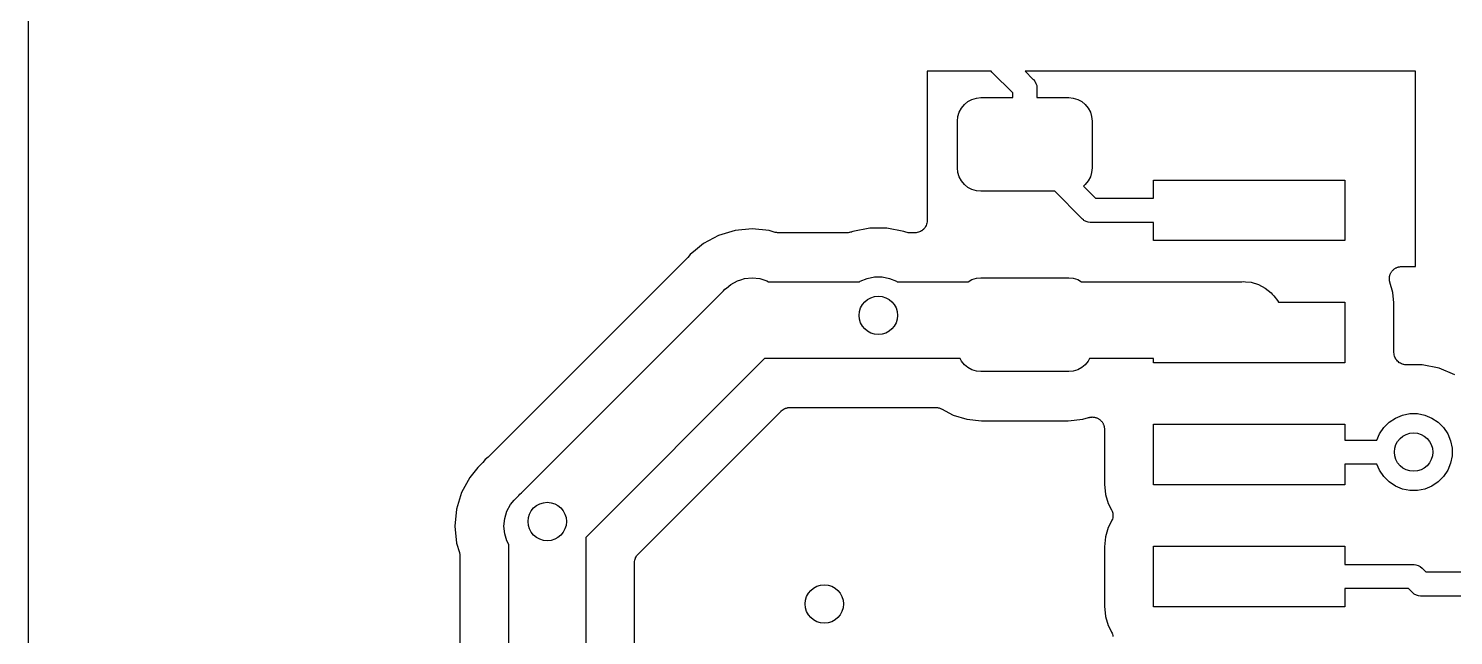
# Model space of a CAD drawing. Extents: x 3.65 to 7.93, y -5.83 to -2.58.
# Drawn here: x 3.652 to 4.236, y -5.091 to -4.843 of the extents above; entities that cross this region are included whole.
import ezdxf

# ---------------------------------------------------------------- set-up
doc = ezdxf.new("R2010")
doc.units = 0
doc.header["$MEASUREMENT"] = 0
doc.layers.add('BLACK', color=7, linetype='CONTINUOUS')

msp = doc.modelspace()

# ---------------------------------------------------------------- linework, layer by layer
at = {"layer": 'BLACK', "linetype": 'CONTINUOUS'}
for p, q in [((3.65197, -5.82303), (3.65197, -2.58697)), ((4.02002, -4.86002), (4.02, -4.86025)), ((4.02, -4.86025), (4.02, -4.9212)), ((4.02025, -4.86), (4.02002, -4.86002)), ((4.0462, -4.86), (4.02025, -4.86)), ((4.0465, -4.86037), (4.0462, -4.86)), ((4.04669, -4.86052), (4.0465, -4.86037)), ((4.05508, -4.86891), (4.04669, -4.86052)), ((4.21975, -4.86), (4.06009, -4.86)), ((4.06009, -4.86), (4.06331, -4.86322)), ((4.21998, -4.86002), (4.21975, -4.86)), ((4.22, -4.86025), (4.21998, -4.86002)), ((4.22, -4.93975), (4.22, -4.86025)), ((4.06331, -4.86322), (4.0635, -4.86337)), ((4.0635, -4.86337), (4.06365, -4.86356)), ((4.06365, -4.86356), (4.06365, -4.86356)), ((4.06365, -4.86356), (4.06395, -4.86393)), ((4.06395, -4.86393), (4.06411, -4.86412)), ((4.06411, -4.86412), (4.06457, -4.86498)), ((4.06457, -4.86498), (4.06485, -4.86591)), ((4.06485, -4.86591), (4.06492, -4.86663)), ((4.06492, -4.86663), (4.06492, -4.86663)), ((4.06492, -4.86663), (4.06494, -4.86687)), ((4.06494, -4.86687), (4.06492, -4.86711)), ((4.03525, -4.87362), (4.03671, -4.87242)), ((4.03671, -4.87242), (4.03836, -4.87154)), ((4.03836, -4.87154), (4.04017, -4.87099)), ((4.04017, -4.87099), (4.04204, -4.87081)), ((4.04204, -4.87081), (4.05508, -4.87081)), ((4.05508, -4.87081), (4.05508, -4.86891)), ((4.06492, -4.86711), (4.06492, -4.87081)), ((4.06492, -4.87081), (4.07796, -4.87081)), ((4.07796, -4.87081), (4.07983, -4.87099)), ((4.07983, -4.87099), (4.08164, -4.87154)), ((4.08164, -4.87154), (4.08329, -4.87242)), ((4.08329, -4.87242), (4.08475, -4.87362)), ((4.03244, -4.8804), (4.03263, -4.87853)), ((4.03263, -4.87853), (4.03317, -4.87673)), ((4.03317, -4.87673), (4.03406, -4.87507)), ((4.03406, -4.87507), (4.03525, -4.87362)), ((4.08475, -4.87362), (4.08594, -4.87507)), ((4.08594, -4.87507), (4.08683, -4.87673)), ((4.08683, -4.87673), (4.08737, -4.87853)), ((4.08737, -4.87853), (4.08756, -4.8804)), ((4.03244, -4.8996), (4.03244, -4.8804)), ((4.08756, -4.8804), (4.08756, -4.8996)), ((4.03263, -4.90147), (4.03244, -4.8996)), ((4.03317, -4.90327), (4.03263, -4.90147)), ((4.08737, -4.90147), (4.08683, -4.90327)), ((4.08756, -4.8996), (4.08737, -4.90147)), ((4.03406, -4.90493), (4.03317, -4.90327)), ((4.03525, -4.90638), (4.03406, -4.90493)), ((4.03671, -4.90758), (4.03525, -4.90638)), ((4.03836, -4.90846), (4.03671, -4.90758)), ((4.08475, -4.90638), (4.08398, -4.90702)), ((4.08398, -4.90702), (4.08901, -4.91205)), ((4.08594, -4.90493), (4.08475, -4.90638)), ((4.08683, -4.90327), (4.08594, -4.90493)), ((4.11272, -4.91205), (4.11272, -4.90457)), ((4.11272, -4.90457), (4.19106, -4.90457)), ((4.19106, -4.90457), (4.19106, -4.92937)), ((4.04017, -4.90901), (4.03836, -4.90846)), ((4.04204, -4.90919), (4.04017, -4.90901)), ((4.07223, -4.90919), (4.04204, -4.90919)), ((4.08332, -4.92028), (4.07223, -4.90919)), ((4.08901, -4.91205), (4.11272, -4.91205)), ((3.94134, -4.92524), (3.9346, -4.92729)), ((3.94835, -4.92455), (3.94134, -4.92524)), ((3.95535, -4.92524), (3.94835, -4.92455)), ((3.95781, -4.92599), (3.95535, -4.92524)), ((3.99648, -4.92425), (3.98957, -4.92563)), ((4.00352, -4.92425), (3.99648, -4.92425)), ((4.01043, -4.92563), (4.00352, -4.92425)), ((4.01774, -4.92538), (4.01732, -4.9256)), ((4.01775, -4.92537), (4.01774, -4.92538)), ((4.01777, -4.92537), (4.01775, -4.92537)), ((4.01813, -4.92507), (4.01777, -4.92537)), ((4.0185, -4.92477), (4.01813, -4.92507)), ((4.01851, -4.92476), (4.0185, -4.92477)), ((4.01852, -4.92475), (4.01851, -4.92476)), ((4.01882, -4.92439), (4.01852, -4.92475)), ((4.01913, -4.92403), (4.01882, -4.92439)), ((4.01915, -4.924), (4.01913, -4.92401)), ((4.01913, -4.92401), (4.01913, -4.92403)), ((4.01937, -4.92358), (4.01915, -4.924)), ((4.0196, -4.92317), (4.01937, -4.92358)), ((4.01961, -4.92314), (4.0196, -4.92315)), ((4.0196, -4.92315), (4.0196, -4.92317)), ((4.01975, -4.92269), (4.01961, -4.92314)), ((4.01989, -4.92224), (4.01975, -4.92269)), ((4.0199, -4.92221), (4.01989, -4.92222)), ((4.01989, -4.92222), (4.01989, -4.92224)), ((4.01995, -4.92174), (4.0199, -4.92221)), ((4.02, -4.92127), (4.01995, -4.92174)), ((4.02, -4.9212), (4.02, -4.92123)), ((4.02, -4.92123), (4.02, -4.92124)), ((4.02, -4.92124), (4.02, -4.92124)), ((4.02, -4.92124), (4.02, -4.92127)), ((4.08347, -4.92047), (4.08332, -4.92028)), ((4.08366, -4.92062), (4.08347, -4.92047)), ((4.08403, -4.92093), (4.08366, -4.92062)), ((4.08366, -4.92062), (4.08366, -4.92062)), ((4.08422, -4.92108), (4.08403, -4.92093)), ((4.08508, -4.92154), (4.08422, -4.92108)), ((4.086, -4.92182), (4.08508, -4.92154)), ((4.08673, -4.92189), (4.086, -4.92182)), ((4.08697, -4.92191), (4.08673, -4.92189)), ((4.08673, -4.92189), (4.08673, -4.92189)), ((4.08721, -4.92189), (4.08697, -4.92191)), ((4.11272, -4.92189), (4.08721, -4.92189)), ((4.11272, -4.92937), (4.11272, -4.92189)), ((3.92839, -4.93061), (3.92509, -4.93331)), ((3.9346, -4.92729), (3.92839, -4.93061)), ((3.95801, -4.92603), (3.95781, -4.92599)), ((3.95822, -4.92609), (3.95801, -4.92603)), ((3.95849, -4.92612), (3.95822, -4.92609)), ((3.95876, -4.92618), (3.95849, -4.92612)), ((3.95898, -4.92618), (3.95876, -4.92618)), ((3.95919, -4.9262), (3.95898, -4.92618)), ((3.95926, -4.9262), (3.95919, -4.9262)), ((3.98719, -4.9262), (3.95926, -4.9262)), ((3.98764, -4.92616), (3.98719, -4.9262)), ((3.9881, -4.92612), (3.98764, -4.92616)), ((3.98813, -4.92611), (3.9881, -4.92612)), ((3.98816, -4.92611), (3.98813, -4.92611)), ((3.9886, -4.92597), (3.98816, -4.92611)), ((3.98904, -4.92585), (3.9886, -4.92597)), ((3.98909, -4.92582), (3.98904, -4.92585)), ((3.9891, -4.92582), (3.98909, -4.92582)), ((3.98957, -4.92563), (3.9891, -4.92582)), ((3.9891, -4.92582), (3.9891, -4.92582)), ((3.9891, -4.92582), (3.9891, -4.92582)), ((4.0109, -4.92582), (4.01043, -4.92563)), ((4.01133, -4.92595), (4.0109, -4.92582)), ((4.01177, -4.92609), (4.01133, -4.92595)), ((4.0118, -4.92609), (4.01177, -4.92609)), ((4.01183, -4.9261), (4.0118, -4.92609)), ((4.01229, -4.92615), (4.01183, -4.9261)), ((4.01274, -4.9262), (4.01229, -4.92615)), ((4.0128, -4.9262), (4.01274, -4.9262)), ((4.01281, -4.9262), (4.0128, -4.9262)), ((4.0128, -4.9262), (4.0128, -4.9262)), ((4.0128, -4.9262), (4.0128, -4.9262)), ((4.015, -4.9262), (4.01281, -4.9262)), ((4.01547, -4.92615), (4.015, -4.9262)), ((4.01594, -4.92611), (4.01547, -4.92615)), ((4.01595, -4.92611), (4.01594, -4.92611)), ((4.01597, -4.92611), (4.01595, -4.92611)), ((4.01642, -4.92597), (4.01597, -4.92611)), ((4.01687, -4.92584), (4.01642, -4.92597)), ((4.01689, -4.92583), (4.01687, -4.92584)), ((4.01691, -4.92582), (4.01689, -4.92583)), ((4.01732, -4.9256), (4.01691, -4.92582)), ((4.19106, -4.92937), (4.11272, -4.92937)), ((3.92165, -4.93661), (3.84197, -5.01629)), ((3.92179, -4.93645), (3.92165, -4.93661)), ((3.92194, -4.9363), (3.92179, -4.93645)), ((3.92198, -4.93625), (3.92194, -4.9363)), ((3.92295, -4.93507), (3.92198, -4.93625)), ((3.92509, -4.93331), (3.92295, -4.93507)), ((4.20968, -4.94306), (4.2098, -4.94283)), ((4.2098, -4.94283), (4.2099, -4.9426)), ((4.2099, -4.9426), (4.21003, -4.94241)), ((4.21003, -4.94241), (4.21014, -4.9422)), ((4.21014, -4.9422), (4.21031, -4.942)), ((4.21031, -4.942), (4.21045, -4.94179)), ((4.21045, -4.94179), (4.21062, -4.94163)), ((4.21062, -4.94163), (4.21076, -4.94145)), ((4.21076, -4.94145), (4.21096, -4.94129)), ((4.21096, -4.94129), (4.21115, -4.94111)), ((4.21115, -4.94111), (4.21134, -4.94098)), ((4.21134, -4.94098), (4.21152, -4.94084)), ((4.21152, -4.94084), (4.21175, -4.94071)), ((4.21175, -4.94071), (4.21196, -4.94057)), ((4.21196, -4.94057), (4.21218, -4.94049)), ((4.21218, -4.94049), (4.21238, -4.94038)), ((4.21238, -4.94038), (4.21263, -4.9403)), ((4.21263, -4.9403), (4.21287, -4.94021)), ((4.21287, -4.94021), (4.21309, -4.94016)), ((4.21309, -4.94016), (4.21331, -4.9401)), ((4.21331, -4.9401), (4.21357, -4.94007)), ((4.21357, -4.94007), (4.21383, -4.94002)), ((4.21383, -4.94002), (4.21406, -4.94002)), ((4.21406, -4.94002), (4.21429, -4.94)), ((4.21429, -4.94), (4.21975, -4.94)), ((4.21975, -4.94), (4.21998, -4.93998)), ((4.21998, -4.93998), (4.22, -4.93975)), ((3.93716, -4.94928), (3.93776, -4.94879)), ((3.93776, -4.94879), (3.93955, -4.94732)), ((3.93776, -4.94879), (3.93776, -4.94879)), ((3.93955, -4.94732), (3.94229, -4.94585)), ((3.94229, -4.94585), (3.94368, -4.94543)), ((3.94368, -4.94543), (3.94526, -4.94495)), ((3.94526, -4.94495), (3.94835, -4.94465)), ((3.94835, -4.94465), (3.95143, -4.94495)), ((3.95143, -4.94495), (3.9544, -4.94585)), ((3.9544, -4.94585), (3.95505, -4.9462)), ((3.95505, -4.9462), (3.99231, -4.9462)), ((3.99231, -4.9462), (3.99254, -4.94604)), ((3.99254, -4.94604), (3.99541, -4.94486)), ((3.99541, -4.94486), (3.99845, -4.94425)), ((3.99845, -4.94425), (4.00155, -4.94425)), ((4.00155, -4.94425), (4.00459, -4.94486)), ((4.00459, -4.94486), (4.00746, -4.94604)), ((4.00746, -4.94604), (4.00769, -4.9462)), ((4.00769, -4.9462), (4.03679, -4.9462)), ((4.03679, -4.9462), (4.03836, -4.94536)), ((4.03836, -4.94536), (4.04017, -4.94481)), ((4.04017, -4.94481), (4.04204, -4.94463)), ((4.04204, -4.94463), (4.07796, -4.94463)), ((4.07796, -4.94463), (4.07983, -4.94481)), ((4.07983, -4.94481), (4.08164, -4.94536)), ((4.08164, -4.94536), (4.08321, -4.9462)), ((4.08321, -4.9462), (4.14885, -4.9462)), ((4.14885, -4.9462), (4.14963, -4.94612)), ((4.14963, -4.94612), (4.1504, -4.9462)), ((4.1504, -4.9462), (4.1504, -4.9462)), ((4.1504, -4.9462), (4.15271, -4.94643)), ((4.15271, -4.94643), (4.15568, -4.94733)), ((4.15568, -4.94733), (4.15842, -4.94879)), ((4.15842, -4.94879), (4.16082, -4.95076)), ((4.20929, -4.94497), (4.20931, -4.94471)), ((4.20931, -4.94519), (4.20929, -4.94497)), ((4.2093, -4.94542), (4.20931, -4.94519)), ((4.20935, -4.94568), (4.2093, -4.94542)), ((4.20931, -4.94471), (4.20932, -4.94445)), ((4.20932, -4.94445), (4.20936, -4.94422)), ((4.20937, -4.94594), (4.20935, -4.94568)), ((4.20936, -4.94422), (4.20939, -4.94399)), ((4.20944, -4.94616), (4.20937, -4.94594)), ((4.20939, -4.94399), (4.20946, -4.94375)), ((4.20948, -4.94638), (4.20944, -4.94616)), ((4.20946, -4.94375), (4.20952, -4.94349)), ((4.2095, -4.94645), (4.20948, -4.94638)), ((4.21077, -4.95065), (4.2095, -4.94645)), ((4.20952, -4.94349), (4.20961, -4.94328)), ((4.20961, -4.94328), (4.20968, -4.94306)), ((3.85437, -5.03218), (3.93666, -4.94988)), ((3.93666, -4.94988), (3.93716, -4.94928)), ((4.16082, -4.95076), (4.16131, -4.95136)), ((4.16131, -4.95136), (4.162, -4.95205)), ((4.162, -4.95205), (4.16347, -4.95385)), ((4.16347, -4.95385), (4.16386, -4.95457)), ((4.16386, -4.95457), (4.19106, -4.95457)), ((4.19106, -4.95457), (4.19106, -4.97937)), ((4.21118, -4.95481), (4.21077, -4.95065)), ((4.21118, -4.97524), (4.21118, -4.95481)), ((3.95339, -4.9777), (3.88016, -5.05093)), ((4.0335, -4.9777), (3.95339, -4.9777)), ((4.03406, -4.97875), (4.0335, -4.9777)), ((4.0865, -4.9777), (4.08594, -4.97875)), ((4.11272, -4.9777), (4.0865, -4.9777)), ((4.11272, -4.97937), (4.11272, -4.9777)), ((4.21123, -4.9757), (4.21118, -4.97524)), ((4.21127, -4.97617), (4.21123, -4.9757)), ((4.21128, -4.97619), (4.21127, -4.97617)), ((4.21128, -4.97621), (4.21128, -4.97619)), ((4.21142, -4.97666), (4.21128, -4.97621)), ((4.21155, -4.97711), (4.21142, -4.97666)), ((4.21156, -4.97712), (4.21155, -4.97711)), ((4.21156, -4.97714), (4.21156, -4.97712)), ((4.21178, -4.97756), (4.21156, -4.97714)), ((4.212, -4.97797), (4.21178, -4.97756)), ((4.21201, -4.97799), (4.212, -4.97797)), ((4.03525, -4.9802), (4.03406, -4.97875)), ((4.03671, -4.98139), (4.03525, -4.9802)), ((4.03836, -4.98228), (4.03671, -4.98139)), ((4.04017, -4.98283), (4.03836, -4.98228)), ((4.04204, -4.98301), (4.04017, -4.98283)), ((4.07796, -4.98301), (4.04204, -4.98301)), ((4.07983, -4.98283), (4.07796, -4.98301)), ((4.08164, -4.98228), (4.07983, -4.98283)), ((4.08329, -4.98139), (4.08164, -4.98228)), ((4.08475, -4.9802), (4.08329, -4.98139)), ((4.08594, -4.97875), (4.08475, -4.9802)), ((4.19106, -4.97937), (4.11272, -4.97937)), ((4.21202, -4.978), (4.21201, -4.97799)), ((4.21232, -4.97837), (4.21202, -4.978)), ((4.21261, -4.97873), (4.21232, -4.97837)), ((4.21263, -4.97875), (4.21261, -4.97873)), ((4.21264, -4.97876), (4.21263, -4.97875)), ((4.213, -4.97906), (4.21264, -4.97876)), ((4.21336, -4.97936), (4.213, -4.97906)), ((4.21337, -4.97937), (4.21336, -4.97936)), ((4.21339, -4.97938), (4.21337, -4.97937)), ((4.2138, -4.97961), (4.21339, -4.97938)), ((4.21421, -4.97983), (4.2138, -4.97961)), ((4.21423, -4.97984), (4.21421, -4.97983)), ((4.21425, -4.97985), (4.21423, -4.97984)), ((4.2147, -4.97998), (4.21425, -4.97985)), ((4.21514, -4.98013), (4.2147, -4.97998)), ((4.21516, -4.98013), (4.21514, -4.98013)), ((4.21518, -4.98013), (4.21516, -4.98013)), ((4.21564, -4.98018), (4.21518, -4.98013)), ((4.21611, -4.98024), (4.21564, -4.98018)), ((4.21615, -4.98024), (4.21611, -4.98024)), ((4.21618, -4.98024), (4.21615, -4.98024)), ((4.21615, -4.98024), (4.21615, -4.98024)), ((4.21615, -4.98024), (4.21615, -4.98024)), ((4.22273, -4.98024), (4.21618, -4.98024)), ((4.22964, -4.98161), (4.22273, -4.98024)), ((4.23615, -4.9843), (4.22964, -4.98161)), ((3.90162, -5.05775), (3.96021, -4.99916)), ((3.96021, -4.99916), (3.96022, -4.99915)), ((3.96022, -4.99915), (3.96023, -4.99915)), ((3.96023, -4.99915), (3.96026, -4.99911)), ((3.96023, -4.99915), (3.96023, -4.99915)), ((3.96026, -4.99911), (3.96062, -4.99882)), ((3.96062, -4.99882), (3.96098, -4.99853)), ((3.96098, -4.99853), (3.961, -4.99852)), ((3.961, -4.99852), (3.96103, -4.9985)), ((3.96103, -4.9985), (3.96144, -4.99829)), ((3.96144, -4.99829), (3.96184, -4.99807)), ((3.96184, -4.99807), (3.96187, -4.99807)), ((3.96187, -4.99807), (3.96189, -4.99805)), ((3.96189, -4.99805), (3.96234, -4.99793)), ((3.96234, -4.99793), (3.96278, -4.99779)), ((3.96278, -4.99779), (3.9628, -4.99779)), ((3.9628, -4.99779), (3.96283, -4.99778)), ((3.96283, -4.99778), (3.96329, -4.99774)), ((3.96329, -4.99774), (3.96375, -4.9977)), ((3.96375, -4.9977), (4.02353, -4.9977)), ((4.02353, -4.9977), (4.0236, -4.9977)), ((4.0236, -4.9977), (4.02381, -4.99772)), ((4.02381, -4.99772), (4.02402, -4.99772)), ((4.02402, -4.99772), (4.02429, -4.99778)), ((4.02429, -4.99778), (4.02457, -4.99781)), ((4.02457, -4.99781), (4.02477, -4.99787)), ((4.02477, -4.99787), (4.02498, -4.99791)), ((4.02498, -4.99791), (4.02523, -4.99802)), ((4.02523, -4.99802), (4.0255, -4.9981)), ((4.0255, -4.9981), (4.02568, -4.9982)), ((4.02568, -4.9982), (4.02588, -4.99829)), ((4.02588, -4.99829), (4.03067, -5.00085)), ((4.03067, -5.00085), (4.03624, -5.00254)), ((4.21175, -5.00203), (4.21462, -5.00084)), ((4.21462, -5.00084), (4.21766, -5.00024)), ((4.21766, -5.00024), (4.22076, -5.00024)), ((4.22076, -5.00024), (4.22381, -5.00084)), ((4.22381, -5.00084), (4.22667, -5.00203)), ((4.03624, -5.00254), (4.04228, -5.00313)), ((4.04228, -5.00313), (4.07772, -5.00313)), ((4.07772, -5.00313), (4.08376, -5.00254)), ((4.08376, -5.00254), (4.08614, -5.00181)), ((4.08614, -5.00181), (4.08621, -5.00179)), ((4.08621, -5.00179), (4.08644, -5.00175)), ((4.08644, -5.00175), (4.08666, -5.00169)), ((4.08666, -5.00169), (4.08692, -5.00166)), ((4.08692, -5.00166), (4.08717, -5.00162)), ((4.08717, -5.00162), (4.0874, -5.00162)), ((4.0874, -5.00162), (4.08763, -5.0016)), ((4.08763, -5.0016), (4.08789, -5.00163)), ((4.08789, -5.00163), (4.08815, -5.00163)), ((4.08815, -5.00163), (4.08837, -5.00168)), ((4.08837, -5.00168), (4.0886, -5.0017)), ((4.0886, -5.0017), (4.08885, -5.00178)), ((4.08885, -5.00178), (4.0891, -5.00183)), ((4.0891, -5.00183), (4.08931, -5.00192)), ((4.08931, -5.00192), (4.08953, -5.00199)), ((4.08953, -5.00199), (4.08976, -5.00211)), ((4.08976, -5.00211), (4.09, -5.00221)), ((4.09, -5.00221), (4.09019, -5.00234)), ((4.09019, -5.00234), (4.09039, -5.00245)), ((4.09039, -5.00245), (4.09059, -5.00262)), ((4.09059, -5.00262), (4.0908, -5.00276)), ((4.0908, -5.00276), (4.09097, -5.00293)), ((4.09097, -5.00293), (4.09114, -5.00307)), ((4.09114, -5.00307), (4.09131, -5.00328)), ((4.09131, -5.00328), (4.09149, -5.00346)), ((4.09149, -5.00346), (4.09161, -5.00365)), ((4.09161, -5.00365), (4.09176, -5.00383)), ((4.09176, -5.00383), (4.09188, -5.00406)), ((4.09188, -5.00406), (4.09202, -5.00428)), ((4.09202, -5.00428), (4.09211, -5.00449)), ((4.09211, -5.00449), (4.09222, -5.00469)), ((4.09222, -5.00469), (4.09229, -5.00494)), ((4.09229, -5.00494), (4.09239, -5.00518)), ((4.09239, -5.00518), (4.09243, -5.00541)), ((4.09243, -5.00541), (4.0925, -5.00563)), ((4.0925, -5.00563), (4.09253, -5.00588)), ((4.09253, -5.00588), (4.09257, -5.00614)), ((4.09257, -5.00614), (4.09257, -5.00637)), ((4.09257, -5.00637), (4.0926, -5.0066)), ((4.0926, -5.0066), (4.0926, -5.02912)), ((4.11272, -5.02937), (4.11272, -5.00457)), ((4.11272, -5.00457), (4.19106, -5.00457)), ((4.19106, -5.00457), (4.19106, -5.01106)), ((4.20526, -5.00852), (4.20698, -5.00595)), ((4.20698, -5.00595), (4.20917, -5.00375)), ((4.20917, -5.00375), (4.21175, -5.00203)), ((4.22667, -5.00203), (4.22925, -5.00375)), ((4.22925, -5.00375), (4.23144, -5.00595)), ((4.23144, -5.00595), (4.23317, -5.00852)), ((4.19106, -5.01106), (4.20421, -5.01106)), ((4.20421, -5.01106), (4.20526, -5.00852)), ((4.23317, -5.00852), (4.23436, -5.01139)), ((4.23436, -5.01139), (4.23496, -5.01443)), ((3.84018, -5.01805), (3.83901, -5.01901)), ((3.84033, -5.0179), (3.84018, -5.01805)), ((3.8405, -5.01777), (3.84033, -5.0179)), ((3.84055, -5.01772), (3.8405, -5.01777)), ((3.84196, -5.0163), (3.84055, -5.01772)), ((3.84197, -5.01629), (3.84196, -5.0163)), ((4.23496, -5.01754), (4.23436, -5.02058)), ((4.23496, -5.01443), (4.23496, -5.01754)), ((3.836, -5.02226), (3.83265, -5.02634)), ((3.83629, -5.02197), (3.836, -5.02226)), ((3.83772, -5.02055), (3.83629, -5.02197)), ((3.83785, -5.02038), (3.83772, -5.02055)), ((3.838, -5.02024), (3.83785, -5.02038)), ((3.83805, -5.02018), (3.838, -5.02024)), ((3.83901, -5.01901), (3.83805, -5.02018)), ((4.20421, -5.02091), (4.19106, -5.02091)), ((4.19106, -5.02091), (4.19106, -5.02937)), ((4.20526, -5.02344), (4.20421, -5.02091)), ((4.20698, -5.02602), (4.20526, -5.02344)), ((4.23317, -5.02344), (4.23144, -5.02602)), ((4.23436, -5.02058), (4.23317, -5.02344)), ((3.83265, -5.02634), (3.82933, -5.03255)), ((4.0926, -5.02912), (4.09301, -5.03329)), ((4.19106, -5.02937), (4.11272, -5.02937)), ((4.20917, -5.02822), (4.20698, -5.02602)), ((4.21175, -5.02994), (4.20917, -5.02822)), ((4.21462, -5.03113), (4.21175, -5.02994)), ((4.22667, -5.02994), (4.22381, -5.03113)), ((4.22925, -5.02822), (4.22667, -5.02994)), ((4.23144, -5.02602), (4.22925, -5.02822)), ((3.82933, -5.03255), (3.82729, -5.03929)), ((3.84936, -5.03751), (3.85084, -5.03571)), ((3.85084, -5.03571), (3.85273, -5.03382)), ((3.85273, -5.03382), (3.85322, -5.03322)), ((3.85322, -5.03322), (3.85382, -5.03273)), ((3.85382, -5.03273), (3.85437, -5.03218)), ((4.09301, -5.03329), (4.09415, -5.03706)), ((4.21766, -5.03173), (4.21462, -5.03113)), ((4.22076, -5.03173), (4.21766, -5.03173)), ((4.22381, -5.03113), (4.22076, -5.03173)), ((3.82729, -5.03929), (3.8266, -5.0463)), ((3.847, -5.04321), (3.8479, -5.04024)), ((3.8479, -5.04024), (3.84936, -5.03751)), ((4.09415, -5.03706), (4.09551, -5.03961)), ((4.09551, -5.03961), (4.09552, -5.03963)), ((4.09552, -5.03963), (4.09552, -5.03963)), ((4.09552, -5.03963), (4.09552, -5.03963)), ((4.09552, -5.03963), (4.09555, -5.03967)), ((4.09555, -5.03967), (4.09572, -5.04011)), ((4.09572, -5.04011), (4.09589, -5.04053)), ((4.09589, -5.04053), (4.0959, -5.04056)), ((4.0959, -5.04056), (4.09591, -5.04058)), ((4.09591, -5.04058), (4.09599, -5.04104)), ((4.09599, -5.04104), (4.09608, -5.04149)), ((4.09608, -5.04149), (4.09608, -5.04152)), ((4.09608, -5.04152), (4.09608, -5.04154)), ((4.09608, -5.04154), (4.09608, -5.042)), ((4.09608, -5.042), (4.09608, -5.04247)), ((3.8266, -5.0463), (3.82729, -5.05331)), ((3.8467, -5.0463), (3.847, -5.04321)), ((3.847, -5.04939), (3.8467, -5.0463)), ((4.09415, -5.04688), (4.09301, -5.05065)), ((4.09551, -5.04433), (4.09415, -5.04688)), ((4.09569, -5.0439), (4.09551, -5.04433)), ((4.09587, -5.04347), (4.09569, -5.0439)), ((4.09588, -5.04345), (4.09587, -5.04347)), ((4.09589, -5.04342), (4.09588, -5.04345)), ((4.09598, -5.04297), (4.09589, -5.04342)), ((4.09607, -5.04251), (4.09598, -5.04297)), ((4.09608, -5.04247), (4.09607, -5.04249)), ((4.09607, -5.04249), (4.09607, -5.04251)), ((3.82729, -5.05331), (3.82845, -5.05712)), ((3.8479, -5.05235), (3.847, -5.04939)), ((3.84866, -5.05378), (3.8479, -5.05235)), ((3.84866, -5.20783), (3.84866, -5.05378)), ((3.88016, -5.05093), (3.88016, -5.2873)), ((4.09301, -5.05065), (4.0926, -5.05481)), ((3.82845, -5.05712), (3.82847, -5.05719)), ((3.82847, -5.05719), (3.8285, -5.0574)), ((3.8285, -5.0574), (3.82857, -5.0576)), ((3.82857, -5.0576), (3.82859, -5.05788)), ((3.82859, -5.05788), (3.82864, -5.05815)), ((3.82864, -5.05815), (3.82864, -5.05836)), ((3.82864, -5.05836), (3.82866, -5.05857)), ((3.82866, -5.05857), (3.82866, -5.18715)), ((3.90041, -5.05981), (3.90054, -5.05937)), ((3.90054, -5.05937), (3.90055, -5.05934)), ((3.90055, -5.05934), (3.90056, -5.05932)), ((3.90056, -5.05932), (3.90079, -5.05891)), ((3.90079, -5.05891), (3.901, -5.05851)), ((3.901, -5.05851), (3.90102, -5.05849)), ((3.90102, -5.05849), (3.90103, -5.05846)), ((3.90103, -5.05846), (3.90133, -5.05811)), ((3.90133, -5.05811), (3.90162, -5.05775)), ((4.0926, -5.05481), (4.0926, -5.07912)), ((4.11272, -5.07937), (4.11272, -5.05457)), ((4.11272, -5.05457), (4.19106, -5.05457)), ((4.19106, -5.05457), (4.19106, -5.06205)), ((3.90016, -5.06122), (3.90021, -5.06076)), ((3.90016, -5.06127), (3.90016, -5.06122)), ((3.90016, -5.06129), (3.90016, -5.06127)), ((3.90016, -5.06127), (3.90016, -5.06127)), ((3.90016, -5.06127), (3.90016, -5.06127)), ((3.90016, -5.28012), (3.90016, -5.06129)), ((3.90021, -5.06076), (3.90026, -5.0603)), ((3.90026, -5.06027), (3.90027, -5.06025)), ((3.90026, -5.0603), (3.90026, -5.06027)), ((3.90027, -5.06025), (3.90041, -5.05981)), ((4.19106, -5.06205), (4.21897, -5.06205)), ((4.21897, -5.06205), (4.21921, -5.06202)), ((4.21921, -5.06202), (4.21945, -5.06205)), ((4.21945, -5.06205), (4.21945, -5.06205)), ((4.21945, -5.06205), (4.22018, -5.06212)), ((4.22018, -5.06212), (4.22111, -5.0624)), ((4.22111, -5.0624), (4.22196, -5.06286)), ((4.22196, -5.06286), (4.22271, -5.06347)), ((4.22271, -5.06347), (4.22286, -5.06366)), ((4.22286, -5.06366), (4.22428, -5.06508)), ((4.22428, -5.06508), (4.24976, -5.06508)), ((4.21717, -5.07189), (4.19106, -5.07189)), ((4.19106, -5.07189), (4.19106, -5.07937)), ((4.21859, -5.07331), (4.21717, -5.07189)), ((4.21875, -5.0735), (4.21859, -5.07331)), ((4.2195, -5.07411), (4.21875, -5.0735)), ((4.22035, -5.07457), (4.2195, -5.07411)), ((4.22128, -5.07485), (4.22035, -5.07457)), ((4.222, -5.07492), (4.22128, -5.07485)), ((4.22224, -5.07494), (4.222, -5.07492)), ((4.222, -5.07492), (4.222, -5.07492)), ((4.22249, -5.07492), (4.22224, -5.07494)), ((4.24796, -5.07492), (4.22249, -5.07492)), ((4.0926, -5.07912), (4.09301, -5.08329)), ((4.19106, -5.07937), (4.11272, -5.07937)), ((4.09301, -5.08329), (4.09415, -5.08706)), ((4.09415, -5.08706), (4.09551, -5.08961)), ((4.09551, -5.08961), (4.09552, -5.08963)), ((4.09552, -5.08963), (4.09552, -5.08963)), ((4.09552, -5.08963), (4.09552, -5.08963)), ((4.09552, -5.08963), (4.09555, -5.08967)), ((4.09555, -5.08967), (4.09572, -5.09011)), ((4.09572, -5.09011), (4.09589, -5.09053)), ((4.09589, -5.09053), (4.0959, -5.09056)), ((4.0959, -5.09056), (4.09591, -5.09058)), ((4.09591, -5.09058), (4.09599, -5.09104)), ((4.09599, -5.09104), (4.09608, -5.09149))]:
    msp.add_line(p, q, dxfattribs=at)
at = {"layer": 'BLACK'}
for centre in [(4, -4.96), (4.21921, -5.01598), (3.86441, -5.04441), (3.97787, -5.07819)]:
    msp.add_circle(centre, 0.00787, dxfattribs=at)

doc.saveas('drawing.dxf')
